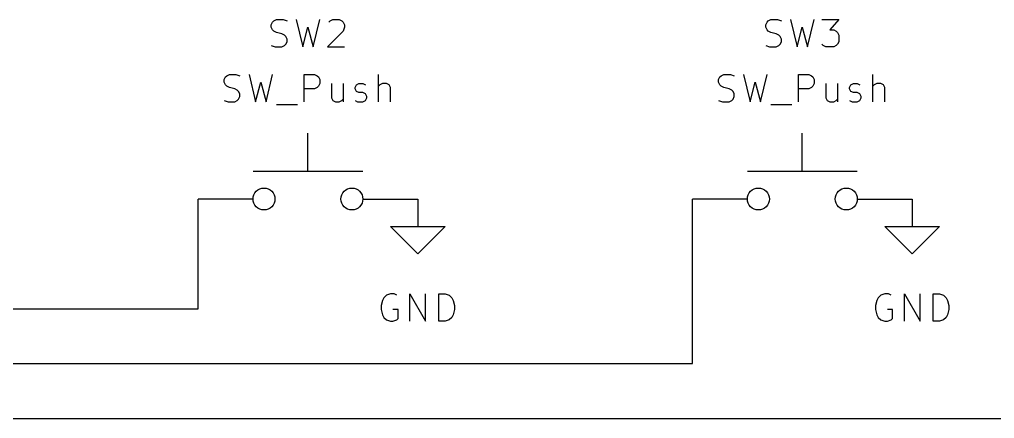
# Model space of a CAD drawing. Extents: x 0.4 to 11.3, y -7.9 to -0.4.
# Drawn here: x 7.575 to 9.35, y -4.05 to -3.323 of the extents above; entities that cross this region are included whole.
import ezdxf

# ---------------------------------------------------------------- set-up
doc = ezdxf.new("R2010")
doc.units = 0
doc.header["$MEASUREMENT"] = 0
for name, color, linetype in [('CYAN2', 4, 'CONTINUOUS'), ('GREEN3', 91, 'CONTINUOUS'), ('RED2', 1, 'CONTINUOUS')]:
    doc.layers.add(name, color=color, linetype=linetype)

msp = doc.modelspace()

# ---------------------------------------------------------------- linework, layer by layer
at = {"layer": 'CYAN2', "linetype": 'CONTINUOUS'}
for p, q in [((8.0333, -3.3323), (8.0357, -3.3276)), ((8.0333, -3.3323), (8.0357, -3.3276)), ((8.0333, -3.3371), (8.0333, -3.3323)), ((8.0333, -3.3371), (8.0333, -3.3323)), ((8.0357, -3.3276), (8.0381, -3.3252)), ((8.0357, -3.3276), (8.0381, -3.3252)), ((8.0381, -3.3252), (8.0429, -3.3228)), ((8.0381, -3.3252), (8.0429, -3.3228)), ((8.0429, -3.3228), (8.0548, -3.3228)), ((8.0429, -3.3228), (8.0548, -3.3228)), ((8.0548, -3.3228), (8.0619, -3.3252)), ((8.0548, -3.3228), (8.0619, -3.3252)), ((8.0786, -3.3228), (8.0905, -3.3728)), ((8.0786, -3.3228), (8.0905, -3.3728)), ((8.1095, -3.3728), (8.1214, -3.3228)), ((8.1095, -3.3728), (8.1214, -3.3228)), ((8.1381, -3.3276), (8.1405, -3.3252)), ((8.1381, -3.3276), (8.1405, -3.3252)), ((8.1405, -3.3252), (8.1452, -3.3228)), ((8.1405, -3.3252), (8.1452, -3.3228)), ((8.1452, -3.3228), (8.1571, -3.3228)), ((8.1452, -3.3228), (8.1571, -3.3228)), ((8.1571, -3.3228), (8.1619, -3.3252)), ((8.1571, -3.3228), (8.1619, -3.3252)), ((8.1619, -3.3252), (8.1643, -3.3276)), ((8.1619, -3.3252), (8.1643, -3.3276)), ((8.1643, -3.3276), (8.1667, -3.3323)), ((8.1643, -3.3276), (8.1667, -3.3323)), ((8.1667, -3.3323), (8.1667, -3.3371)), ((8.1667, -3.3323), (8.1667, -3.3371)), ((8.9333, -3.3323), (8.9357, -3.3276)), ((8.9333, -3.3323), (8.9357, -3.3276)), ((8.9333, -3.3371), (8.9333, -3.3323)), ((8.9333, -3.3371), (8.9333, -3.3323)), ((8.9357, -3.3276), (8.9381, -3.3252)), ((8.9357, -3.3276), (8.9381, -3.3252)), ((8.9381, -3.3252), (8.9429, -3.3228)), ((8.9381, -3.3252), (8.9429, -3.3228)), ((8.9429, -3.3228), (8.9548, -3.3228)), ((8.9429, -3.3228), (8.9548, -3.3228)), ((8.9548, -3.3228), (8.9619, -3.3252)), ((8.9548, -3.3228), (8.9619, -3.3252)), ((8.9786, -3.3228), (8.9905, -3.3728)), ((8.9786, -3.3228), (8.9905, -3.3728)), ((9.0095, -3.3728), (9.0214, -3.3228)), ((9.0095, -3.3728), (9.0214, -3.3228)), ((9.0357, -3.3228), (9.0667, -3.3228)), ((9.0357, -3.3228), (9.0667, -3.3228)), ((9.0667, -3.3228), (9.05, -3.3419)), ((9.0667, -3.3228), (9.05, -3.3419)), ((8.0357, -3.3419), (8.0333, -3.3371)), ((8.0357, -3.3419), (8.0333, -3.3371)), ((8.0381, -3.3442), (8.0357, -3.3419)), ((8.0381, -3.3442), (8.0357, -3.3419)), ((8.0429, -3.3466), (8.0381, -3.3442)), ((8.0429, -3.3466), (8.0381, -3.3442)), ((8.0524, -3.349), (8.0429, -3.3466)), ((8.0524, -3.349), (8.0429, -3.3466)), ((8.0571, -3.3514), (8.0524, -3.349)), ((8.0571, -3.3514), (8.0524, -3.349)), ((8.0595, -3.3538), (8.0571, -3.3514)), ((8.0595, -3.3538), (8.0571, -3.3514)), ((8.0619, -3.3585), (8.0595, -3.3538)), ((8.0619, -3.3585), (8.0595, -3.3538)), ((8.0905, -3.3728), (8.1, -3.3371)), ((8.0905, -3.3728), (8.1, -3.3371)), ((8.1, -3.3371), (8.1095, -3.3728)), ((8.1, -3.3371), (8.1095, -3.3728)), ((8.1643, -3.3442), (8.1357, -3.3728)), ((8.1643, -3.3442), (8.1357, -3.3728)), ((8.1667, -3.3371), (8.1643, -3.3442)), ((8.1667, -3.3371), (8.1643, -3.3442)), ((8.9357, -3.3419), (8.9333, -3.3371)), ((8.9357, -3.3419), (8.9333, -3.3371)), ((8.9381, -3.3442), (8.9357, -3.3419)), ((8.9381, -3.3442), (8.9357, -3.3419)), ((8.9429, -3.3466), (8.9381, -3.3442)), ((8.9429, -3.3466), (8.9381, -3.3442)), ((8.9524, -3.349), (8.9429, -3.3466)), ((8.9524, -3.349), (8.9429, -3.3466)), ((8.9571, -3.3514), (8.9524, -3.349)), ((8.9571, -3.3514), (8.9524, -3.349)), ((8.9595, -3.3538), (8.9571, -3.3514)), ((8.9595, -3.3538), (8.9571, -3.3514)), ((8.9619, -3.3585), (8.9595, -3.3538)), ((8.9619, -3.3585), (8.9595, -3.3538)), ((8.9905, -3.3728), (9, -3.3371)), ((8.9905, -3.3728), (9, -3.3371)), ((9, -3.3371), (9.0095, -3.3728)), ((9, -3.3371), (9.0095, -3.3728)), ((9.05, -3.3419), (9.0571, -3.3419)), ((9.05, -3.3419), (9.0571, -3.3419)), ((9.0571, -3.3419), (9.0619, -3.3442)), ((9.0571, -3.3419), (9.0619, -3.3442)), ((9.0619, -3.3442), (9.0643, -3.3466)), ((9.0619, -3.3442), (9.0643, -3.3466)), ((9.0643, -3.3466), (9.0667, -3.3514)), ((9.0643, -3.3466), (9.0667, -3.3514)), ((9.0667, -3.3514), (9.0667, -3.3633)), ((9.0667, -3.3514), (9.0667, -3.3633)), ((8.0333, -3.3704), (8.0405, -3.3728)), ((8.0333, -3.3704), (8.0405, -3.3728)), ((8.0524, -3.3728), (8.0571, -3.3704)), ((8.0524, -3.3728), (8.0571, -3.3704)), ((8.0571, -3.3704), (8.0595, -3.368)), ((8.0571, -3.3704), (8.0595, -3.368)), ((8.0595, -3.368), (8.0619, -3.3633)), ((8.0595, -3.368), (8.0619, -3.3633)), ((8.0619, -3.3633), (8.0619, -3.3585)), ((8.0619, -3.3633), (8.0619, -3.3585)), ((8.9333, -3.3704), (8.9405, -3.3728)), ((8.9333, -3.3704), (8.9405, -3.3728)), ((8.9524, -3.3728), (8.9571, -3.3704)), ((8.9524, -3.3728), (8.9571, -3.3704)), ((8.9571, -3.3704), (8.9595, -3.368)), ((8.9571, -3.3704), (8.9595, -3.368)), ((8.9595, -3.368), (8.9619, -3.3633)), ((8.9595, -3.368), (8.9619, -3.3633)), ((8.9619, -3.3633), (8.9619, -3.3585)), ((8.9619, -3.3633), (8.9619, -3.3585)), ((9.0381, -3.3704), (9.0357, -3.368)), ((9.0381, -3.3704), (9.0357, -3.368)), ((9.0429, -3.3728), (9.0381, -3.3704)), ((9.0429, -3.3728), (9.0381, -3.3704)), ((9.0619, -3.3704), (9.0571, -3.3728)), ((9.0619, -3.3704), (9.0571, -3.3728)), ((9.0643, -3.368), (9.0619, -3.3704)), ((9.0643, -3.368), (9.0619, -3.3704)), ((9.0667, -3.3633), (9.0643, -3.368)), ((9.0667, -3.3633), (9.0643, -3.368)), ((8.0405, -3.3728), (8.0524, -3.3728)), ((8.0405, -3.3728), (8.0524, -3.3728)), ((8.1357, -3.3728), (8.1667, -3.3728)), ((8.1357, -3.3728), (8.1667, -3.3728)), ((8.9405, -3.3728), (8.9524, -3.3728)), ((8.9405, -3.3728), (8.9524, -3.3728)), ((9.0571, -3.3728), (9.0429, -3.3728)), ((9.0571, -3.3728), (9.0429, -3.3728)), ((7.95, -3.4276), (7.9524, -3.4252)), ((7.95, -3.4276), (7.9524, -3.4252)), ((7.9524, -3.4252), (7.9571, -3.4228)), ((7.9524, -3.4252), (7.9571, -3.4228)), ((7.9571, -3.4228), (7.969, -3.4228)), ((7.9571, -3.4228), (7.969, -3.4228)), ((7.969, -3.4228), (7.9762, -3.4252)), ((7.969, -3.4228), (7.9762, -3.4252)), ((7.9929, -3.4228), (8.0048, -3.4728)), ((7.9929, -3.4228), (8.0048, -3.4728)), ((8.0238, -3.4728), (8.0357, -3.4228)), ((8.0238, -3.4728), (8.0357, -3.4228)), ((8.0929, -3.4728), (8.0929, -3.4228)), ((8.0929, -3.4228), (8.1119, -3.4228)), ((8.0929, -3.4728), (8.0929, -3.4228)), ((8.0929, -3.4228), (8.1119, -3.4228)), ((8.1119, -3.4228), (8.1167, -3.4252)), ((8.1119, -3.4228), (8.1167, -3.4252)), ((8.1167, -3.4252), (8.119, -3.4276)), ((8.1167, -3.4252), (8.119, -3.4276)), ((8.2286, -3.4728), (8.2286, -3.4228)), ((8.2286, -3.4728), (8.2286, -3.4228)), ((8.85, -3.4276), (8.8524, -3.4252)), ((8.85, -3.4276), (8.8524, -3.4252)), ((8.8524, -3.4252), (8.8571, -3.4228)), ((8.8524, -3.4252), (8.8571, -3.4228)), ((8.8571, -3.4228), (8.869, -3.4228)), ((8.8571, -3.4228), (8.869, -3.4228)), ((8.869, -3.4228), (8.8762, -3.4252)), ((8.869, -3.4228), (8.8762, -3.4252)), ((8.8929, -3.4228), (8.9048, -3.4728)), ((8.8929, -3.4228), (8.9048, -3.4728)), ((8.9238, -3.4728), (8.9357, -3.4228)), ((8.9238, -3.4728), (8.9357, -3.4228)), ((8.9929, -3.4728), (8.9929, -3.4228)), ((8.9929, -3.4228), (9.0119, -3.4228)), ((8.9929, -3.4728), (8.9929, -3.4228)), ((8.9929, -3.4228), (9.0119, -3.4228)), ((9.0119, -3.4228), (9.0167, -3.4252)), ((9.0119, -3.4228), (9.0167, -3.4252)), ((9.0167, -3.4252), (9.019, -3.4276)), ((9.0167, -3.4252), (9.019, -3.4276)), ((9.1286, -3.4728), (9.1286, -3.4228)), ((9.1286, -3.4728), (9.1286, -3.4228)), ((7.9476, -3.4323), (7.95, -3.4276)), ((7.9476, -3.4323), (7.95, -3.4276)), ((7.9476, -3.4371), (7.9476, -3.4323)), ((7.9476, -3.4371), (7.9476, -3.4323)), ((7.95, -3.4419), (7.9476, -3.4371)), ((7.95, -3.4419), (7.9476, -3.4371)), ((7.9524, -3.4442), (7.95, -3.4419)), ((7.9524, -3.4442), (7.95, -3.4419)), ((8.0048, -3.4728), (8.0143, -3.4371)), ((8.0048, -3.4728), (8.0143, -3.4371)), ((8.0143, -3.4371), (8.0238, -3.4728)), ((8.0143, -3.4371), (8.0238, -3.4728)), ((8.119, -3.4276), (8.1214, -3.4323)), ((8.119, -3.4276), (8.1214, -3.4323)), ((8.1214, -3.4395), (8.119, -3.4442)), ((8.1214, -3.4395), (8.119, -3.4442)), ((8.1214, -3.4323), (8.1214, -3.4395)), ((8.1214, -3.4323), (8.1214, -3.4395)), ((8.1429, -3.4395), (8.1429, -3.4657)), ((8.1429, -3.4395), (8.1429, -3.4657)), ((8.1643, -3.4395), (8.1643, -3.4728)), ((8.1643, -3.4395), (8.1643, -3.4728)), ((8.1857, -3.4466), (8.1881, -3.4419)), ((8.1857, -3.4466), (8.1881, -3.4419)), ((8.1881, -3.4419), (8.1929, -3.4395)), ((8.1881, -3.4419), (8.1929, -3.4395)), ((8.1929, -3.4395), (8.2, -3.4395)), ((8.1929, -3.4395), (8.2, -3.4395)), ((8.2, -3.4395), (8.2048, -3.4419)), ((8.2, -3.4395), (8.2048, -3.4419)), ((8.2309, -3.4419), (8.2286, -3.4442)), ((8.2309, -3.4419), (8.2286, -3.4442)), ((8.2357, -3.4395), (8.2309, -3.4419)), ((8.2357, -3.4395), (8.2309, -3.4419)), ((8.2429, -3.4395), (8.2357, -3.4395)), ((8.2429, -3.4395), (8.2357, -3.4395)), ((8.2476, -3.4419), (8.2429, -3.4395)), ((8.2476, -3.4419), (8.2429, -3.4395)), ((8.25, -3.4466), (8.2476, -3.4419)), ((8.25, -3.4466), (8.2476, -3.4419)), ((8.8476, -3.4323), (8.85, -3.4276)), ((8.8476, -3.4323), (8.85, -3.4276)), ((8.8476, -3.4371), (8.8476, -3.4323)), ((8.8476, -3.4371), (8.8476, -3.4323)), ((8.85, -3.4419), (8.8476, -3.4371)), ((8.85, -3.4419), (8.8476, -3.4371)), ((8.8524, -3.4442), (8.85, -3.4419)), ((8.8524, -3.4442), (8.85, -3.4419)), ((8.9048, -3.4728), (8.9143, -3.4371)), ((8.9048, -3.4728), (8.9143, -3.4371)), ((8.9143, -3.4371), (8.9238, -3.4728)), ((8.9143, -3.4371), (8.9238, -3.4728)), ((9.019, -3.4276), (9.0214, -3.4323)), ((9.019, -3.4276), (9.0214, -3.4323)), ((9.0214, -3.4395), (9.019, -3.4442)), ((9.0214, -3.4395), (9.019, -3.4442)), ((9.0214, -3.4323), (9.0214, -3.4395)), ((9.0214, -3.4323), (9.0214, -3.4395)), ((9.0429, -3.4395), (9.0429, -3.4657)), ((9.0429, -3.4395), (9.0429, -3.4657)), ((9.0643, -3.4395), (9.0643, -3.4728)), ((9.0643, -3.4395), (9.0643, -3.4728)), ((9.0857, -3.4466), (9.0881, -3.4419)), ((9.0857, -3.4466), (9.0881, -3.4419)), ((9.0881, -3.4419), (9.0929, -3.4395)), ((9.0881, -3.4419), (9.0929, -3.4395)), ((9.0929, -3.4395), (9.1, -3.4395)), ((9.0929, -3.4395), (9.1, -3.4395)), ((9.1, -3.4395), (9.1048, -3.4419)), ((9.1, -3.4395), (9.1048, -3.4419)), ((9.1309, -3.4419), (9.1286, -3.4442)), ((9.1309, -3.4419), (9.1286, -3.4442)), ((9.1357, -3.4395), (9.1309, -3.4419)), ((9.1357, -3.4395), (9.1309, -3.4419)), ((9.1429, -3.4395), (9.1357, -3.4395)), ((9.1429, -3.4395), (9.1357, -3.4395)), ((9.1476, -3.4419), (9.1429, -3.4395)), ((9.1476, -3.4419), (9.1429, -3.4395)), ((9.15, -3.4466), (9.1476, -3.4419)), ((9.15, -3.4466), (9.1476, -3.4419)), ((7.9571, -3.4466), (7.9524, -3.4442)), ((7.9571, -3.4466), (7.9524, -3.4442)), ((7.9667, -3.449), (7.9571, -3.4466)), ((7.9667, -3.449), (7.9571, -3.4466)), ((7.9714, -3.4514), (7.9667, -3.449)), ((7.9714, -3.4514), (7.9667, -3.449)), ((7.9738, -3.4538), (7.9714, -3.4514)), ((7.9738, -3.4538), (7.9714, -3.4514)), ((7.9762, -3.4585), (7.9738, -3.4538)), ((7.9762, -3.4585), (7.9738, -3.4538)), ((7.9762, -3.4633), (7.9762, -3.4585)), ((7.9762, -3.4633), (7.9762, -3.4585)), ((8.1119, -3.449), (8.0929, -3.449)), ((8.1119, -3.449), (8.0929, -3.449)), ((8.1167, -3.4466), (8.1119, -3.449)), ((8.1167, -3.4466), (8.1119, -3.449)), ((8.119, -3.4442), (8.1167, -3.4466)), ((8.119, -3.4442), (8.1167, -3.4466)), ((8.1857, -3.449), (8.1857, -3.4466)), ((8.1857, -3.449), (8.1857, -3.4466)), ((8.1881, -3.4538), (8.1857, -3.449)), ((8.1881, -3.4538), (8.1857, -3.449)), ((8.1929, -3.4561), (8.1881, -3.4538)), ((8.1929, -3.4561), (8.1881, -3.4538)), ((8.2, -3.4561), (8.1929, -3.4561)), ((8.2, -3.4561), (8.1929, -3.4561)), ((8.2048, -3.4585), (8.2, -3.4561)), ((8.2048, -3.4585), (8.2, -3.4561)), ((8.2071, -3.4633), (8.2048, -3.4585)), ((8.2071, -3.4633), (8.2048, -3.4585)), ((8.25, -3.4728), (8.25, -3.4466)), ((8.25, -3.4728), (8.25, -3.4466)), ((8.8571, -3.4466), (8.8524, -3.4442)), ((8.8571, -3.4466), (8.8524, -3.4442)), ((8.8667, -3.449), (8.8571, -3.4466)), ((8.8667, -3.449), (8.8571, -3.4466)), ((8.8714, -3.4514), (8.8667, -3.449)), ((8.8714, -3.4514), (8.8667, -3.449)), ((8.8738, -3.4538), (8.8714, -3.4514)), ((8.8738, -3.4538), (8.8714, -3.4514)), ((8.8762, -3.4585), (8.8738, -3.4538)), ((8.8762, -3.4585), (8.8738, -3.4538)), ((8.8762, -3.4633), (8.8762, -3.4585)), ((8.8762, -3.4633), (8.8762, -3.4585)), ((9.0119, -3.449), (8.9929, -3.449)), ((9.0119, -3.449), (8.9929, -3.449)), ((9.0167, -3.4466), (9.0119, -3.449)), ((9.0167, -3.4466), (9.0119, -3.449)), ((9.019, -3.4442), (9.0167, -3.4466)), ((9.019, -3.4442), (9.0167, -3.4466)), ((9.0857, -3.449), (9.0857, -3.4466)), ((9.0857, -3.449), (9.0857, -3.4466)), ((9.0881, -3.4538), (9.0857, -3.449)), ((9.0881, -3.4538), (9.0857, -3.449)), ((9.0929, -3.4561), (9.0881, -3.4538)), ((9.0929, -3.4561), (9.0881, -3.4538)), ((9.1, -3.4561), (9.0929, -3.4561)), ((9.1, -3.4561), (9.0929, -3.4561)), ((9.1048, -3.4585), (9.1, -3.4561)), ((9.1048, -3.4585), (9.1, -3.4561)), ((9.1071, -3.4633), (9.1048, -3.4585)), ((9.1071, -3.4633), (9.1048, -3.4585)), ((9.15, -3.4728), (9.15, -3.4466)), ((9.15, -3.4728), (9.15, -3.4466)), ((7.9476, -3.4704), (7.9548, -3.4728)), ((7.9476, -3.4704), (7.9548, -3.4728)), ((7.9548, -3.4728), (7.9667, -3.4728)), ((7.9548, -3.4728), (7.9667, -3.4728)), ((7.9667, -3.4728), (7.9714, -3.4704)), ((7.9667, -3.4728), (7.9714, -3.4704)), ((7.9714, -3.4704), (7.9738, -3.468)), ((7.9714, -3.4704), (7.9738, -3.468)), ((7.9738, -3.468), (7.9762, -3.4633)), ((7.9738, -3.468), (7.9762, -3.4633)), ((8.0429, -3.4776), (8.081, -3.4776)), ((8.0429, -3.4776), (8.081, -3.4776)), ((8.1429, -3.4657), (8.1452, -3.4704)), ((8.1429, -3.4657), (8.1452, -3.4704)), ((8.1452, -3.4704), (8.15, -3.4728)), ((8.1452, -3.4704), (8.15, -3.4728)), ((8.15, -3.4728), (8.1571, -3.4728)), ((8.15, -3.4728), (8.1571, -3.4728)), ((8.1571, -3.4728), (8.1619, -3.4704)), ((8.1571, -3.4728), (8.1619, -3.4704)), ((8.1619, -3.4704), (8.1643, -3.468)), ((8.1619, -3.4704), (8.1643, -3.468)), ((8.1857, -3.4704), (8.1905, -3.4728)), ((8.1857, -3.4704), (8.1905, -3.4728)), ((8.1905, -3.4728), (8.2, -3.4728)), ((8.1905, -3.4728), (8.2, -3.4728)), ((8.2, -3.4728), (8.2048, -3.4704)), ((8.2, -3.4728), (8.2048, -3.4704)), ((8.2048, -3.4704), (8.2071, -3.4657)), ((8.2048, -3.4704), (8.2071, -3.4657)), ((8.2071, -3.4657), (8.2071, -3.4633)), ((8.2071, -3.4657), (8.2071, -3.4633)), ((8.8476, -3.4704), (8.8548, -3.4728)), ((8.8476, -3.4704), (8.8548, -3.4728)), ((8.8548, -3.4728), (8.8667, -3.4728)), ((8.8548, -3.4728), (8.8667, -3.4728)), ((8.8667, -3.4728), (8.8714, -3.4704)), ((8.8667, -3.4728), (8.8714, -3.4704)), ((8.8714, -3.4704), (8.8738, -3.468)), ((8.8714, -3.4704), (8.8738, -3.468)), ((8.8738, -3.468), (8.8762, -3.4633)), ((8.8738, -3.468), (8.8762, -3.4633)), ((8.9429, -3.4776), (8.981, -3.4776)), ((8.9429, -3.4776), (8.981, -3.4776)), ((9.0429, -3.4657), (9.0452, -3.4704)), ((9.0429, -3.4657), (9.0452, -3.4704)), ((9.0452, -3.4704), (9.05, -3.4728)), ((9.0452, -3.4704), (9.05, -3.4728)), ((9.05, -3.4728), (9.0571, -3.4728)), ((9.05, -3.4728), (9.0571, -3.4728)), ((9.0571, -3.4728), (9.0619, -3.4704)), ((9.0571, -3.4728), (9.0619, -3.4704)), ((9.0619, -3.4704), (9.0643, -3.468)), ((9.0619, -3.4704), (9.0643, -3.468)), ((9.0857, -3.4704), (9.0905, -3.4728)), ((9.0857, -3.4704), (9.0905, -3.4728)), ((9.0905, -3.4728), (9.1, -3.4728)), ((9.0905, -3.4728), (9.1, -3.4728)), ((9.1, -3.4728), (9.1048, -3.4704)), ((9.1, -3.4728), (9.1048, -3.4704)), ((9.1048, -3.4704), (9.1071, -3.4657)), ((9.1048, -3.4704), (9.1071, -3.4657)), ((9.1071, -3.4657), (9.1071, -3.4633)), ((9.1071, -3.4657), (9.1071, -3.4633)), ((8.2381, -3.8299), (8.2357, -3.8347)), ((8.2381, -3.8299), (8.2357, -3.8347)), ((8.2429, -3.8252), (8.2381, -3.8299)), ((8.2429, -3.8252), (8.2381, -3.8299)), ((8.25, -3.8228), (8.2429, -3.8252)), ((8.25, -3.8228), (8.2429, -3.8252)), ((8.2571, -3.8228), (8.25, -3.8228)), ((8.2571, -3.8228), (8.25, -3.8228)), ((8.2619, -3.8252), (8.2571, -3.8228)), ((8.2619, -3.8252), (8.2571, -3.8228)), ((8.2857, -3.8728), (8.2857, -3.8228)), ((8.2857, -3.8228), (8.3143, -3.8728)), ((8.2857, -3.8728), (8.2857, -3.8228)), ((8.2857, -3.8228), (8.3143, -3.8728)), ((8.3143, -3.8728), (8.3143, -3.8228)), ((8.3143, -3.8728), (8.3143, -3.8228)), ((8.3381, -3.8728), (8.3381, -3.8228)), ((8.3381, -3.8228), (8.35, -3.8228)), ((8.3381, -3.8728), (8.3381, -3.8228)), ((8.3381, -3.8228), (8.35, -3.8228)), ((8.35, -3.8228), (8.3571, -3.8252)), ((8.35, -3.8228), (8.3571, -3.8252)), ((8.3571, -3.8252), (8.3619, -3.8299)), ((8.3571, -3.8252), (8.3619, -3.8299)), ((8.3619, -3.8299), (8.3643, -3.8347)), ((8.3619, -3.8299), (8.3643, -3.8347)), ((9.1381, -3.8299), (9.1357, -3.8347)), ((9.1381, -3.8299), (9.1357, -3.8347)), ((9.1429, -3.8252), (9.1381, -3.8299)), ((9.1429, -3.8252), (9.1381, -3.8299)), ((9.15, -3.8228), (9.1429, -3.8252)), ((9.15, -3.8228), (9.1429, -3.8252)), ((9.1571, -3.8228), (9.15, -3.8228)), ((9.1571, -3.8228), (9.15, -3.8228)), ((9.1619, -3.8252), (9.1571, -3.8228)), ((9.1619, -3.8252), (9.1571, -3.8228)), ((9.1857, -3.8728), (9.1857, -3.8228)), ((9.1857, -3.8228), (9.2143, -3.8728)), ((9.1857, -3.8728), (9.1857, -3.8228)), ((9.1857, -3.8228), (9.2143, -3.8728)), ((9.2143, -3.8728), (9.2143, -3.8228)), ((9.2143, -3.8728), (9.2143, -3.8228)), ((9.2381, -3.8728), (9.2381, -3.8228)), ((9.2381, -3.8228), (9.25, -3.8228)), ((9.2381, -3.8728), (9.2381, -3.8228)), ((9.2381, -3.8228), (9.25, -3.8228)), ((9.25, -3.8228), (9.2571, -3.8252)), ((9.25, -3.8228), (9.2571, -3.8252)), ((9.2571, -3.8252), (9.2619, -3.8299)), ((9.2571, -3.8252), (9.2619, -3.8299)), ((9.2619, -3.8299), (9.2643, -3.8347)), ((9.2619, -3.8299), (9.2643, -3.8347)), ((8.2357, -3.8347), (8.2333, -3.8442)), ((8.2357, -3.8347), (8.2333, -3.8442)), ((8.2333, -3.8442), (8.2333, -3.8514)), ((8.2333, -3.8442), (8.2333, -3.8514)), ((8.2333, -3.8514), (8.2357, -3.8609)), ((8.2333, -3.8514), (8.2357, -3.8609)), ((8.2643, -3.8514), (8.2548, -3.8514)), ((8.2643, -3.8514), (8.2548, -3.8514)), ((8.2643, -3.868), (8.2643, -3.8514)), ((8.2643, -3.868), (8.2643, -3.8514)), ((8.3643, -3.8347), (8.3667, -3.8442)), ((8.3643, -3.8347), (8.3667, -3.8442)), ((8.3667, -3.8514), (8.3643, -3.8609)), ((8.3667, -3.8514), (8.3643, -3.8609)), ((8.3667, -3.8442), (8.3667, -3.8514)), ((8.3667, -3.8442), (8.3667, -3.8514)), ((9.1357, -3.8347), (9.1333, -3.8442)), ((9.1357, -3.8347), (9.1333, -3.8442)), ((9.1333, -3.8442), (9.1333, -3.8514)), ((9.1333, -3.8442), (9.1333, -3.8514)), ((9.1333, -3.8514), (9.1357, -3.8609)), ((9.1333, -3.8514), (9.1357, -3.8609)), ((9.1643, -3.8514), (9.1548, -3.8514)), ((9.1643, -3.8514), (9.1548, -3.8514)), ((9.1643, -3.868), (9.1643, -3.8514)), ((9.1643, -3.868), (9.1643, -3.8514)), ((9.2643, -3.8347), (9.2667, -3.8442)), ((9.2643, -3.8347), (9.2667, -3.8442)), ((9.2667, -3.8514), (9.2643, -3.8609)), ((9.2667, -3.8514), (9.2643, -3.8609)), ((9.2667, -3.8442), (9.2667, -3.8514)), ((9.2667, -3.8442), (9.2667, -3.8514)), ((8.2357, -3.8609), (8.2381, -3.8657)), ((8.2357, -3.8609), (8.2381, -3.8657)), ((8.2381, -3.8657), (8.2429, -3.8704)), ((8.2381, -3.8657), (8.2429, -3.8704)), ((8.2619, -3.8704), (8.2643, -3.868)), ((8.2619, -3.8704), (8.2643, -3.868)), ((8.3619, -3.8657), (8.3571, -3.8704)), ((8.3619, -3.8657), (8.3571, -3.8704)), ((8.3643, -3.8609), (8.3619, -3.8657)), ((8.3643, -3.8609), (8.3619, -3.8657)), ((9.1357, -3.8609), (9.1381, -3.8657)), ((9.1357, -3.8609), (9.1381, -3.8657)), ((9.1381, -3.8657), (9.1429, -3.8704)), ((9.1381, -3.8657), (9.1429, -3.8704)), ((9.1619, -3.8704), (9.1643, -3.868)), ((9.1619, -3.8704), (9.1643, -3.868)), ((9.2619, -3.8657), (9.2571, -3.8704)), ((9.2619, -3.8657), (9.2571, -3.8704)), ((9.2643, -3.8609), (9.2619, -3.8657)), ((9.2643, -3.8609), (9.2619, -3.8657)), ((8.2429, -3.8704), (8.25, -3.8728)), ((8.2429, -3.8704), (8.25, -3.8728)), ((8.25, -3.8728), (8.2548, -3.8728)), ((8.25, -3.8728), (8.2548, -3.8728)), ((8.2548, -3.8728), (8.2619, -3.8704)), ((8.2548, -3.8728), (8.2619, -3.8704)), ((8.35, -3.8728), (8.3381, -3.8728)), ((8.35, -3.8728), (8.3381, -3.8728)), ((8.3571, -3.8704), (8.35, -3.8728)), ((8.3571, -3.8704), (8.35, -3.8728)), ((9.1429, -3.8704), (9.15, -3.8728)), ((9.1429, -3.8704), (9.15, -3.8728)), ((9.15, -3.8728), (9.1548, -3.8728)), ((9.15, -3.8728), (9.1548, -3.8728)), ((9.1548, -3.8728), (9.1619, -3.8704)), ((9.1548, -3.8728), (9.1619, -3.8704)), ((9.25, -3.8728), (9.2381, -3.8728)), ((9.25, -3.8728), (9.2381, -3.8728)), ((9.2571, -3.8704), (9.25, -3.8728)), ((9.2571, -3.8704), (9.25, -3.8728))]:
    msp.add_line(p, q, dxfattribs=at)
at = {"layer": 'GREEN3', "linetype": 'CONTINUOUS'}
for p, q in [((7.9, -3.85), (7.9, -3.65)), ((8.8, -3.95), (8.8, -3.65)), ((7.05, -3.85), (7.9, -3.85)), ((7.05, -3.95), (8.8, -3.95)), ((7.05, -4.05), (9.8, -4.05))]:
    msp.add_line(p, q, dxfattribs=at)
at = {"layer": 'RED2', "linetype": 'CONTINUOUS'}
for p, q in [((8.1, -3.6), (8.1, -3.53)), ((9, -3.6), (9, -3.53)), ((8.2, -3.6), (8, -3.6)), ((9.1, -3.6), (8.9, -3.6)), ((8, -3.65), (7.9, -3.65)), ((8, -3.65), (7.9, -3.65)), ((8.2, -3.65), (8.3, -3.65)), ((8.2, -3.65), (8.3, -3.65)), ((8.3, -3.65), (8.3, -3.7)), ((8.9, -3.65), (8.8, -3.65)), ((8.9, -3.65), (8.8, -3.65)), ((9.1, -3.65), (9.2, -3.65)), ((9.1, -3.65), (9.2, -3.65)), ((9.2, -3.65), (9.2, -3.7)), ((8.3, -3.75), (8.25, -3.7)), ((8.25, -3.7), (8.3, -3.7)), ((8.3, -3.7), (8.35, -3.7)), ((8.35, -3.7), (8.3, -3.75)), ((9.2, -3.75), (9.15, -3.7)), ((9.15, -3.7), (9.2, -3.7)), ((9.2, -3.7), (9.25, -3.7)), ((9.25, -3.7), (9.2, -3.75))]:
    msp.add_line(p, q, dxfattribs=at)
at = {"layer": 'RED2'}
for centre in [(8.02, -3.65), (8.18, -3.65), (8.92, -3.65), (9.08, -3.65)]:
    msp.add_circle(centre, 0.02, dxfattribs=at)

doc.saveas('drawing.dxf')
